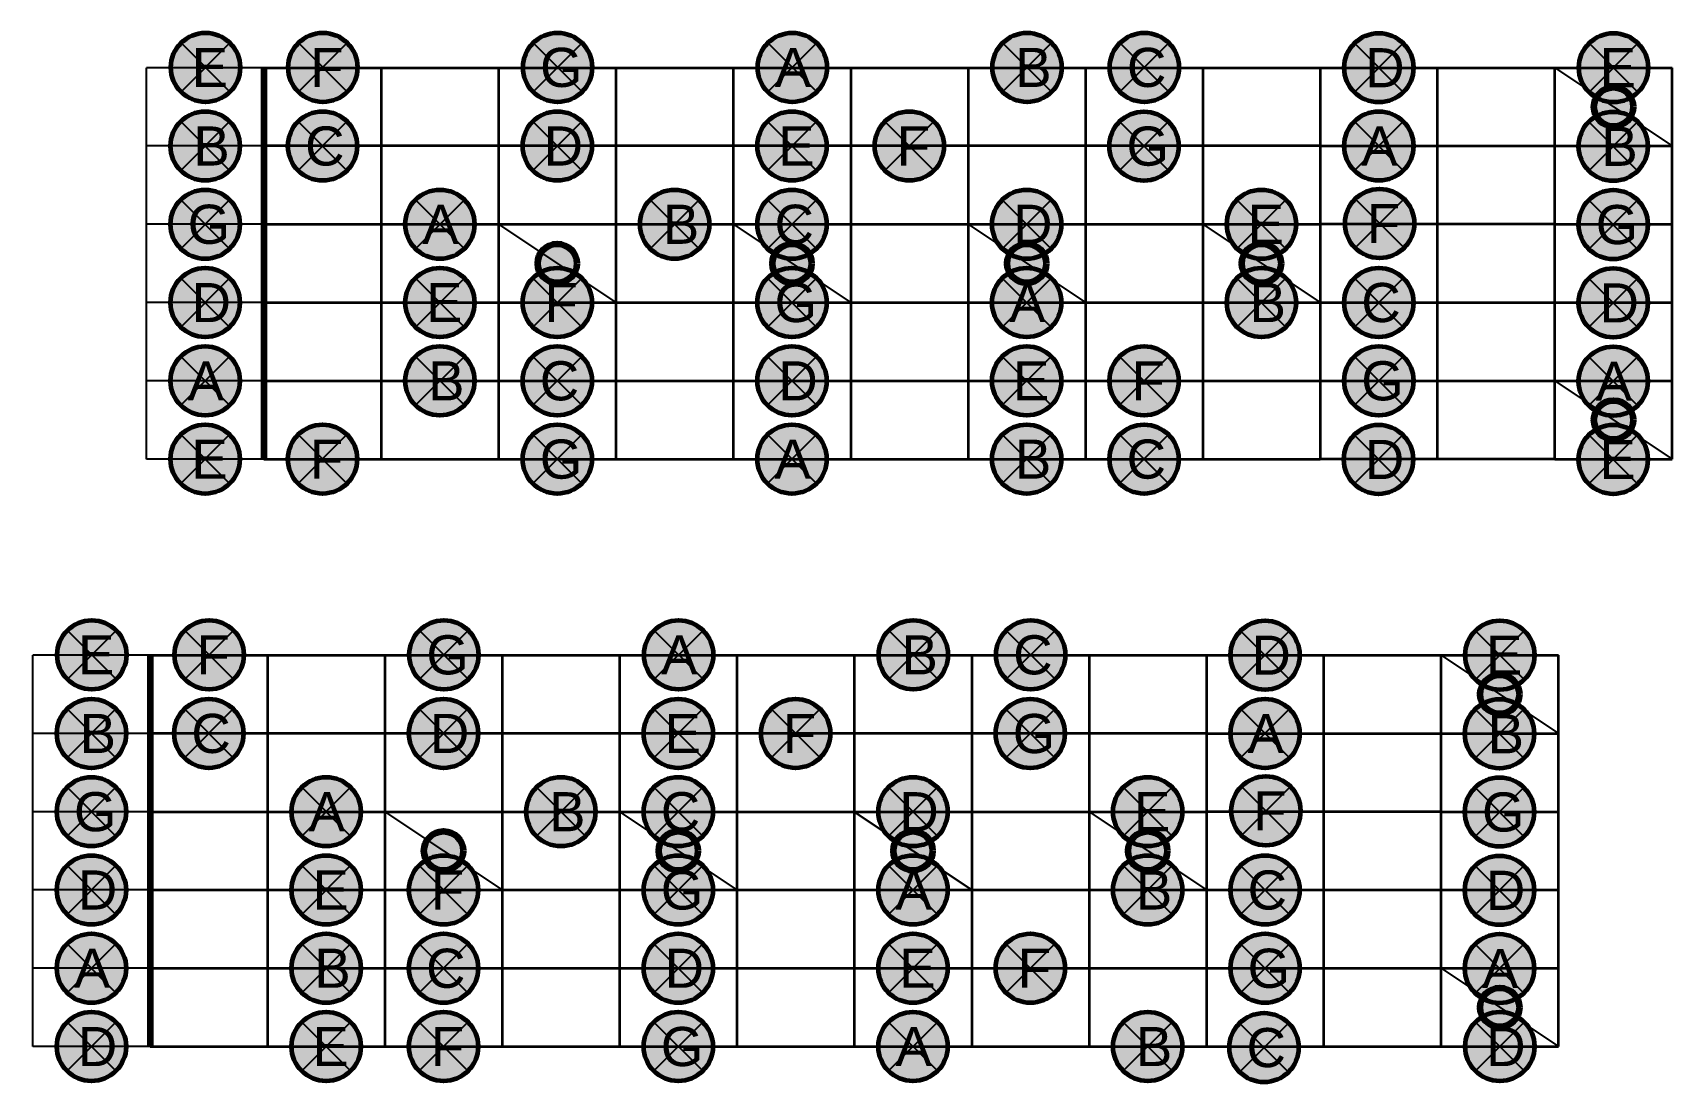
# Model space of a CAD drawing. Header units: inches. Extents: x 25 to 466, y -461 to -164.
# Drawn here: x 25.1 to 108.9, y -363.1 to -309.5 of the extents above; entities that cross this region are included whole.
import ezdxf

# ---------------------------------------------------------------- set-up
doc = ezdxf.new("R2010")
doc.units = ezdxf.units.IN
doc.header["$MEASUREMENT"] = 0
for name, color, linetype, lineweight in [('0th fret', 7, 'Continuous', 120), ('frets', 7, 'Continuous', 35), ('krugovi', 7, 'Continuous', 60), ('linija1mm', 7, 'Continuous', 100)]:
    doc.layers.add(name, color=color, linetype=linetype, lineweight=lineweight)
doc.layers.add('invisible', color=110, linetype='Continuous', plot=False)
doc.styles.get("Standard").update_dxf_attribs({"font": 'arial.ttf'})

msp = doc.modelspace()

# ---------------------------------------------------------------- hatches: boundary and pattern name
at = {"layer": 'frets'}
h = msp.add_hatch(color=255, dxfattribs=at)
h.dxf.hatch_style = 1
edge = h.paths.add_edge_path()
edge.add_arc((33.958, -311.276), 1.768, 0, 360)
h = msp.add_hatch(color=255, dxfattribs=at)
h.dxf.hatch_style = 1
edge = h.paths.add_edge_path()
edge.add_arc((39.958, -311.276), 1.768, 0, 360)
h = msp.add_hatch(color=255, dxfattribs=at)
h.dxf.hatch_style = 1
edge = h.paths.add_edge_path()
edge.add_arc((51.958, -311.276), 1.768, 0, 360)
h = msp.add_hatch(color=255, dxfattribs=at)
h.dxf.hatch_style = 1
edge = h.paths.add_edge_path()
edge.add_arc((63.958, -311.276), 1.768, 0, 360)
h = msp.add_hatch(color=255, dxfattribs=at)
h.dxf.hatch_style = 1
edge = h.paths.add_edge_path()
edge.add_arc((75.958, -311.276), 1.768, 0, 360)
h = msp.add_hatch(color=255, dxfattribs=at)
h.dxf.hatch_style = 1
edge = h.paths.add_edge_path()
edge.add_arc((81.958, -311.276), 1.768, 0, 360)
h = msp.add_hatch(color=255, dxfattribs=at)
h.dxf.hatch_style = 1
edge = h.paths.add_edge_path()
edge.add_arc((93.942, -311.292), 1.768, 0, 360)
h = msp.add_hatch(color=255, dxfattribs=at)
h.dxf.hatch_style = 1
edge = h.paths.add_edge_path()
edge.add_arc((105.942, -311.292), 1.768, 0, 360)
h = msp.add_hatch(color=255, dxfattribs=at)
h.dxf.hatch_style = 1
edge = h.paths.add_edge_path()
edge.add_arc((33.942, -315.292), 1.768, 0, 360)
h = msp.add_hatch(color=255, dxfattribs=at)
h.dxf.hatch_style = 1
edge = h.paths.add_edge_path()
edge.add_arc((39.942, -315.292), 1.768, 0, 360)
h = msp.add_hatch(color=255, dxfattribs=at)
h.dxf.hatch_style = 1
edge = h.paths.add_edge_path()
edge.add_arc((51.942, -315.292), 1.768, 0, 360)
h = msp.add_hatch(color=255, dxfattribs=at)
h.dxf.hatch_style = 1
edge = h.paths.add_edge_path()
edge.add_arc((63.942, -315.292), 1.768, 0, 360)
h = msp.add_hatch(color=255, dxfattribs=at)
h.dxf.hatch_style = 1
edge = h.paths.add_edge_path()
edge.add_arc((69.942, -315.292), 1.768, 0, 360)
h = msp.add_hatch(color=255, dxfattribs=at)
h.dxf.hatch_style = 1
edge = h.paths.add_edge_path()
edge.add_arc((81.937, -315.298), 1.768, 0, 360)
h = msp.add_hatch(color=255, dxfattribs=at)
h.dxf.hatch_style = 1
edge = h.paths.add_edge_path()
edge.add_arc((93.942, -315.292), 1.768, 0, 360)
h = msp.add_hatch(color=255, dxfattribs=at)
h.dxf.hatch_style = 1
edge = h.paths.add_edge_path()
edge.add_arc((105.926, -315.308), 1.768, 0, 360)
h = msp.add_hatch(color=255, dxfattribs=at)
h.dxf.hatch_style = 1
edge = h.paths.add_edge_path()
edge.add_arc((33.942, -319.292), 1.768, 0, 360)
h = msp.add_hatch(color=255, dxfattribs=at)
h.dxf.hatch_style = 1
edge = h.paths.add_edge_path()
edge.add_arc((45.942, -319.292), 1.768, 0, 360)
h = msp.add_hatch(color=255, dxfattribs=at)
h.dxf.hatch_style = 1
edge = h.paths.add_edge_path()
edge.add_arc((57.942, -319.292), 1.768, 0, 360)
h = msp.add_hatch(color=255, dxfattribs=at)
h.dxf.hatch_style = 1
edge = h.paths.add_edge_path()
edge.add_arc((63.942, -319.292), 1.768, 0, 360)
h = msp.add_hatch(color=255, dxfattribs=at)
h.dxf.hatch_style = 1
edge = h.paths.add_edge_path()
edge.add_arc((75.942, -319.292), 1.768, 0, 360)
h = msp.add_hatch(color=255, dxfattribs=at)
h.dxf.hatch_style = 1
edge = h.paths.add_edge_path()
edge.add_arc((87.942, -319.292), 1.768, 0, 360)
h = msp.add_hatch(color=255, dxfattribs=at)
h.dxf.hatch_style = 1
edge = h.paths.add_edge_path()
edge.add_arc((93.984, -319.25), 1.768, 0, 360)
h = msp.add_hatch(color=255, dxfattribs=at)
h.dxf.hatch_style = 1
edge = h.paths.add_edge_path()
edge.add_arc((105.926, -319.308), 1.768, 0, 360)
h = msp.add_hatch(color=255, dxfattribs=at)
h.dxf.hatch_style = 1
edge = h.paths.add_edge_path()
edge.add_arc((33.942, -323.292), 1.768, 0, 360)
h = msp.add_hatch(color=255, dxfattribs=at)
h.dxf.hatch_style = 1
edge = h.paths.add_edge_path()
edge.add_arc((45.942, -323.292), 1.768, 0, 360)
h = msp.add_hatch(color=255, dxfattribs=at)
h.dxf.hatch_style = 1
edge = h.paths.add_edge_path()
edge.add_arc((51.942, -323.292), 1.768, 0, 360)
h = msp.add_hatch(color=255, dxfattribs=at)
h.dxf.hatch_style = 1
edge = h.paths.add_edge_path()
edge.add_arc((63.942, -323.292), 1.768, 0, 360)
h = msp.add_hatch(color=255, dxfattribs=at)
h.dxf.hatch_style = 1
edge = h.paths.add_edge_path()
edge.add_arc((75.942, -323.292), 1.768, 0, 360)
h = msp.add_hatch(color=255, dxfattribs=at)
h.dxf.hatch_style = 1
edge = h.paths.add_edge_path()
edge.add_arc((87.942, -323.292), 1.768, 0, 360)
h = msp.add_hatch(color=255, dxfattribs=at)
h.dxf.hatch_style = 1
edge = h.paths.add_edge_path()
edge.add_arc((93.942, -323.292), 1.768, 0, 360)
h = msp.add_hatch(color=255, dxfattribs=at)
h.dxf.hatch_style = 1
edge = h.paths.add_edge_path()
edge.add_arc((105.926, -323.308), 1.768, 0, 360)
h = msp.add_hatch(color=255, dxfattribs=at)
h.dxf.hatch_style = 1
edge = h.paths.add_edge_path()
edge.add_arc((33.942, -327.292), 1.768, 0, 360)
h = msp.add_hatch(color=255, dxfattribs=at)
h.dxf.hatch_style = 1
edge = h.paths.add_edge_path()
edge.add_arc((45.942, -327.292), 1.768, 0, 360)
h = msp.add_hatch(color=255, dxfattribs=at)
h.dxf.hatch_style = 1
edge = h.paths.add_edge_path()
edge.add_arc((51.942, -327.292), 1.768, 0, 360)
h = msp.add_hatch(color=255, dxfattribs=at)
h.dxf.hatch_style = 1
edge = h.paths.add_edge_path()
edge.add_arc((63.942, -327.292), 1.768, 0, 360)
h = msp.add_hatch(color=255, dxfattribs=at)
h.dxf.hatch_style = 1
edge = h.paths.add_edge_path()
edge.add_arc((75.942, -327.292), 1.768, 0, 360)
h = msp.add_hatch(color=255, dxfattribs=at)
h.dxf.hatch_style = 1
edge = h.paths.add_edge_path()
edge.add_arc((81.942, -327.292), 1.768, 0, 360)
h = msp.add_hatch(color=255, dxfattribs=at)
h.dxf.hatch_style = 1
edge = h.paths.add_edge_path()
edge.add_arc((93.942, -327.292), 1.768, 0, 360)
h = msp.add_hatch(color=255, dxfattribs=at)
h.dxf.hatch_style = 1
edge = h.paths.add_edge_path()
edge.add_arc((105.926, -327.308), 1.768, 0, 360)
h = msp.add_hatch(color=255, dxfattribs=at)
h.dxf.hatch_style = 1
edge = h.paths.add_edge_path()
edge.add_arc((33.942, -331.292), 1.768, 0, 360)
h = msp.add_hatch(color=255, dxfattribs=at)
h.dxf.hatch_style = 1
edge = h.paths.add_edge_path()
edge.add_arc((39.942, -331.292), 1.768, 0, 360)
h = msp.add_hatch(color=255, dxfattribs=at)
h.dxf.hatch_style = 1
edge = h.paths.add_edge_path()
edge.add_arc((51.942, -331.292), 1.768, 0, 360)
h = msp.add_hatch(color=255, dxfattribs=at)
h.dxf.hatch_style = 1
edge = h.paths.add_edge_path()
edge.add_arc((63.942, -331.292), 1.768, 0, 360)
h = msp.add_hatch(color=255, dxfattribs=at)
h.dxf.hatch_style = 1
edge = h.paths.add_edge_path()
edge.add_arc((75.942, -331.292), 1.768, 0, 360)
h = msp.add_hatch(color=255, dxfattribs=at)
h.dxf.hatch_style = 1
edge = h.paths.add_edge_path()
edge.add_arc((81.942, -331.292), 1.768, 0, 360)
h = msp.add_hatch(color=255, dxfattribs=at)
h.dxf.hatch_style = 1
edge = h.paths.add_edge_path()
edge.add_arc((93.926, -331.308), 1.768, 0, 360)
h = msp.add_hatch(color=255, dxfattribs=at)
h.dxf.hatch_style = 1
edge = h.paths.add_edge_path()
edge.add_arc((105.926, -331.308), 1.768, 0, 360)
h = msp.add_hatch(color=255, dxfattribs=at)
h.dxf.hatch_style = 1
edge = h.paths.add_edge_path()
edge.add_arc((28.145, -341.295), 1.768, 0, 360)
h = msp.add_hatch(color=255, dxfattribs=at)
h.dxf.hatch_style = 1
edge = h.paths.add_edge_path()
edge.add_arc((34.145, -341.295), 1.768, 0, 360)
h = msp.add_hatch(color=255, dxfattribs=at)
h.dxf.hatch_style = 1
edge = h.paths.add_edge_path()
edge.add_arc((46.145, -341.295), 1.768, 0, 360)
h = msp.add_hatch(color=255, dxfattribs=at)
h.dxf.hatch_style = 1
edge = h.paths.add_edge_path()
edge.add_arc((58.145, -341.295), 1.768, 0, 360)
h = msp.add_hatch(color=255, dxfattribs=at)
h.dxf.hatch_style = 1
edge = h.paths.add_edge_path()
edge.add_arc((70.145, -341.295), 1.768, 0, 360)
h = msp.add_hatch(color=255, dxfattribs=at)
h.dxf.hatch_style = 1
edge = h.paths.add_edge_path()
edge.add_arc((76.145, -341.295), 1.768, 0, 360)
h = msp.add_hatch(color=255, dxfattribs=at)
h.dxf.hatch_style = 1
edge = h.paths.add_edge_path()
edge.add_arc((88.128, -341.311), 1.768, 0, 360)
h = msp.add_hatch(color=255, dxfattribs=at)
h.dxf.hatch_style = 1
edge = h.paths.add_edge_path()
edge.add_arc((100.128, -341.311), 1.768, 0, 360)
h = msp.add_hatch(color=255, dxfattribs=at)
h.dxf.hatch_style = 1
edge = h.paths.add_edge_path()
edge.add_arc((28.128, -345.311), 1.768, 0, 360)
h = msp.add_hatch(color=255, dxfattribs=at)
h.dxf.hatch_style = 1
edge = h.paths.add_edge_path()
edge.add_arc((34.128, -345.311), 1.768, 0, 360)
h = msp.add_hatch(color=255, dxfattribs=at)
h.dxf.hatch_style = 1
edge = h.paths.add_edge_path()
edge.add_arc((46.128, -345.311), 1.768, 0, 360)
h = msp.add_hatch(color=255, dxfattribs=at)
h.dxf.hatch_style = 1
edge = h.paths.add_edge_path()
edge.add_arc((58.128, -345.311), 1.768, 0, 360)
h = msp.add_hatch(color=255, dxfattribs=at)
h.dxf.hatch_style = 1
edge = h.paths.add_edge_path()
edge.add_arc((64.128, -345.311), 1.768, 0, 360)
h = msp.add_hatch(color=255, dxfattribs=at)
h.dxf.hatch_style = 1
edge = h.paths.add_edge_path()
edge.add_arc((76.123, -345.316), 1.768, 0, 360)
h = msp.add_hatch(color=255, dxfattribs=at)
h.dxf.hatch_style = 1
edge = h.paths.add_edge_path()
edge.add_arc((88.128, -345.311), 1.768, 0, 360)
h = msp.add_hatch(color=255, dxfattribs=at)
h.dxf.hatch_style = 1
edge = h.paths.add_edge_path()
edge.add_arc((100.112, -345.327), 1.768, 0, 360)
h = msp.add_hatch(color=255, dxfattribs=at)
h.dxf.hatch_style = 1
edge = h.paths.add_edge_path()
edge.add_arc((28.128, -349.311), 1.768, 0, 360)
h = msp.add_hatch(color=255, dxfattribs=at)
h.dxf.hatch_style = 1
edge = h.paths.add_edge_path()
edge.add_arc((40.128, -349.311), 1.768, 0, 360)
h = msp.add_hatch(color=255, dxfattribs=at)
h.dxf.hatch_style = 1
edge = h.paths.add_edge_path()
edge.add_arc((52.128, -349.311), 1.768, 0, 360)
h = msp.add_hatch(color=255, dxfattribs=at)
h.dxf.hatch_style = 1
edge = h.paths.add_edge_path()
edge.add_arc((58.128, -349.311), 1.768, 0, 360)
h = msp.add_hatch(color=255, dxfattribs=at)
h.dxf.hatch_style = 1
edge = h.paths.add_edge_path()
edge.add_arc((70.128, -349.311), 1.768, 0, 360)
h = msp.add_hatch(color=255, dxfattribs=at)
h.dxf.hatch_style = 1
edge = h.paths.add_edge_path()
edge.add_arc((82.128, -349.311), 1.768, 0, 360)
h = msp.add_hatch(color=255, dxfattribs=at)
h.dxf.hatch_style = 1
edge = h.paths.add_edge_path()
edge.add_arc((88.17, -349.269), 1.768, 0, 360)
h = msp.add_hatch(color=255, dxfattribs=at)
h.dxf.hatch_style = 1
edge = h.paths.add_edge_path()
edge.add_arc((100.112, -349.327), 1.768, 0, 360)
h = msp.add_hatch(color=255, dxfattribs=at)
h.dxf.hatch_style = 1
edge = h.paths.add_edge_path()
edge.add_arc((28.128, -353.311), 1.768, 0, 360)
h = msp.add_hatch(color=255, dxfattribs=at)
h.dxf.hatch_style = 1
edge = h.paths.add_edge_path()
edge.add_arc((40.128, -353.311), 1.768, 0, 360)
h = msp.add_hatch(color=255, dxfattribs=at)
h.dxf.hatch_style = 1
edge = h.paths.add_edge_path()
edge.add_arc((46.128, -353.311), 1.768, 0, 360)
h = msp.add_hatch(color=255, dxfattribs=at)
h.dxf.hatch_style = 1
edge = h.paths.add_edge_path()
edge.add_arc((58.128, -353.311), 1.768, 0, 360)
h = msp.add_hatch(color=255, dxfattribs=at)
h.dxf.hatch_style = 1
edge = h.paths.add_edge_path()
edge.add_arc((70.128, -353.311), 1.768, 0, 360)
h = msp.add_hatch(color=255, dxfattribs=at)
h.dxf.hatch_style = 1
edge = h.paths.add_edge_path()
edge.add_arc((82.128, -353.311), 1.768, 0, 360)
h = msp.add_hatch(color=255, dxfattribs=at)
h.dxf.hatch_style = 1
edge = h.paths.add_edge_path()
edge.add_arc((88.128, -353.311), 1.768, 0, 360)
h = msp.add_hatch(color=255, dxfattribs=at)
h.dxf.hatch_style = 1
edge = h.paths.add_edge_path()
edge.add_arc((100.112, -353.327), 1.768, 0, 360)
h = msp.add_hatch(color=255, dxfattribs=at)
h.dxf.hatch_style = 1
edge = h.paths.add_edge_path()
edge.add_arc((28.128, -357.311), 1.768, 0, 360)
h = msp.add_hatch(color=255, dxfattribs=at)
h.dxf.hatch_style = 1
edge = h.paths.add_edge_path()
edge.add_arc((40.128, -357.311), 1.768, 0, 360)
h = msp.add_hatch(color=255, dxfattribs=at)
h.dxf.hatch_style = 1
edge = h.paths.add_edge_path()
edge.add_arc((46.128, -357.311), 1.768, 0, 360)
h = msp.add_hatch(color=255, dxfattribs=at)
h.dxf.hatch_style = 1
edge = h.paths.add_edge_path()
edge.add_arc((58.128, -357.311), 1.768, 0, 360)
h = msp.add_hatch(color=255, dxfattribs=at)
h.dxf.hatch_style = 1
edge = h.paths.add_edge_path()
edge.add_arc((70.128, -357.311), 1.768, 0, 360)
h = msp.add_hatch(color=255, dxfattribs=at)
h.dxf.hatch_style = 1
edge = h.paths.add_edge_path()
edge.add_arc((76.128, -357.311), 1.768, 0, 360)
h = msp.add_hatch(color=255, dxfattribs=at)
h.dxf.hatch_style = 1
edge = h.paths.add_edge_path()
edge.add_arc((88.128, -357.311), 1.768, 0, 360)
h = msp.add_hatch(color=255, dxfattribs=at)
h.dxf.hatch_style = 1
edge = h.paths.add_edge_path()
edge.add_arc((100.112, -357.327), 1.768, 0, 360)
h = msp.add_hatch(color=255, dxfattribs=at)
h.dxf.hatch_style = 1
edge = h.paths.add_edge_path()
edge.add_arc((28.128, -361.311), 1.768, 0, 360)
h = msp.add_hatch(color=255, dxfattribs=at)
h.dxf.hatch_style = 1
edge = h.paths.add_edge_path()
edge.add_arc((40.128, -361.311), 1.768, 0, 360)
h = msp.add_hatch(color=255, dxfattribs=at)
h.dxf.hatch_style = 1
edge = h.paths.add_edge_path()
edge.add_arc((46.128, -361.311), 1.768, 0, 360)
h = msp.add_hatch(color=255, dxfattribs=at)
h.dxf.hatch_style = 1
edge = h.paths.add_edge_path()
edge.add_arc((58.128, -361.311), 1.768, 0, 360)
h = msp.add_hatch(color=255, dxfattribs=at)
h.dxf.hatch_style = 1
edge = h.paths.add_edge_path()
edge.add_arc((70.128, -361.311), 1.768, 0, 360)
h = msp.add_hatch(color=255, dxfattribs=at)
h.dxf.hatch_style = 1
edge = h.paths.add_edge_path()
edge.add_arc((82.128, -361.311), 1.768, 0, 360)
h = msp.add_hatch(color=255, dxfattribs=at)
h.dxf.hatch_style = 1
edge = h.paths.add_edge_path()
edge.add_arc((100.128, -361.311), 1.768, 0, 360)
h = msp.add_hatch(color=255, dxfattribs=at)
h.dxf.hatch_style = 1
edge = h.paths.add_edge_path()
edge.add_arc((88.074, -361.365), 1.768, 0, 360)
at = {"layer": 'linija1mm'}
h = msp.add_hatch(color=256, dxfattribs=at)
h.dxf.hatch_style = 1
edge = h.paths.add_edge_path()
edge.add_arc((105.942, -313.292), 1, 0, 360)
h = msp.add_hatch(color=256, dxfattribs=at)
h.dxf.hatch_style = 1
edge = h.paths.add_edge_path()
edge.add_arc((51.942, -321.292), 1, 0, 360)
h = msp.add_hatch(color=256, dxfattribs=at)
h.dxf.hatch_style = 1
edge = h.paths.add_edge_path()
edge.add_arc((63.942, -321.292), 1, 0, 360)
h = msp.add_hatch(color=256, dxfattribs=at)
h.dxf.hatch_style = 1
edge = h.paths.add_edge_path()
edge.add_arc((75.942, -321.292), 1, 0, 360)
h = msp.add_hatch(color=256, dxfattribs=at)
h.dxf.hatch_style = 1
edge = h.paths.add_edge_path()
edge.add_arc((87.942, -321.292), 1, 0, 360)
h = msp.add_hatch(color=256, dxfattribs=at)
h.dxf.hatch_style = 1
edge = h.paths.add_edge_path()
edge.add_arc((105.942, -329.292), 1, 0, 360)
h = msp.add_hatch(color=256, dxfattribs=at)
h.dxf.hatch_style = 1
edge = h.paths.add_edge_path()
edge.add_arc((100.128, -343.311), 1, 0, 360)
h = msp.add_hatch(color=256, dxfattribs=at)
h.dxf.hatch_style = 1
edge = h.paths.add_edge_path()
edge.add_arc((46.128, -351.311), 1, 0, 360)
h = msp.add_hatch(color=256, dxfattribs=at)
h.dxf.hatch_style = 1
edge = h.paths.add_edge_path()
edge.add_arc((58.128, -351.311), 1, 0, 360)
h = msp.add_hatch(color=256, dxfattribs=at)
h.dxf.hatch_style = 1
edge = h.paths.add_edge_path()
edge.add_arc((70.128, -351.311), 1, 0, 360)
h = msp.add_hatch(color=256, dxfattribs=at)
h.dxf.hatch_style = 1
edge = h.paths.add_edge_path()
edge.add_arc((82.128, -351.311), 1, 0, 360)
h = msp.add_hatch(color=256, dxfattribs=at)
h.dxf.hatch_style = 1
edge = h.paths.add_edge_path()
edge.add_arc((100.128, -359.311), 1, 0, 360)

# ---------------------------------------------------------------- linework, layer by layer
for p, q in [((74.708, -310.026), (77.208, -312.526)), ((77.208, -310.026), (74.708, -312.526)), ((32.692, -314.042), (35.192, -316.542)), ((35.192, -314.042), (32.692, -316.542)), ((104.676, -314.058), (107.176, -316.558)), ((107.176, -314.058), (104.676, -316.558)), ((56.692, -318.042), (59.192, -320.542)), ((59.192, -318.042), (56.692, -320.542)), ((86.692, -322.042), (89.192, -324.542)), ((89.192, -322.042), (86.692, -324.542)), ((44.692, -326.042), (47.192, -328.542)), ((47.192, -326.042), (44.692, -328.542)), ((74.692, -330.042), (77.192, -332.542)), ((77.192, -330.042), (74.692, -332.542)), ((68.895, -340.045), (71.395, -342.545)), ((71.395, -340.045), (68.895, -342.545)), ((26.878, -344.061), (29.378, -346.561)), ((29.378, -344.061), (26.878, -346.561)), ((98.862, -344.077), (101.362, -346.577)), ((101.362, -344.077), (98.862, -346.577)), ((50.878, -348.061), (53.378, -350.561)), ((53.378, -348.061), (50.878, -350.561)), ((80.878, -352.061), (83.378, -354.561)), ((83.378, -352.061), (80.878, -354.561)), ((38.878, -356.061), (41.378, -358.561)), ((41.378, -356.061), (38.878, -358.561)), ((80.878, -360.061), (83.378, -362.561)), ((83.378, -360.061), (80.878, -362.561))]:
    msp.add_line(p, q)
at = {"layer": '0th fret'}
for p, q in [((36.942, -311.292), (36.942, -331.292)), ((31.128, -341.311), (31.128, -361.311))]:
    msp.add_line(p, q, dxfattribs=at)
at = {"layer": 'frets'}
for p, q in [((36.942, -311.292), (42.942, -311.292)), ((36.942, -311.292), (42.942, -311.292)), ((36.942, -311.292), (36.942, -331.292)), ((42.942, -311.292), (48.942, -311.292)), ((42.942, -311.292), (48.942, -311.292)), ((42.942, -311.292), (42.942, -331.292)), ((42.942, -311.292), (42.942, -331.292)), ((48.942, -311.292), (54.942, -311.292)), ((48.942, -311.292), (48.942, -331.292)), ((54.942, -311.292), (60.942, -311.292)), ((54.942, -311.292), (54.942, -331.292)), ((60.942, -311.292), (66.942, -311.292)), ((60.942, -311.292), (60.942, -331.292)), ((66.942, -311.292), (72.942, -311.292)), ((66.942, -311.292), (66.942, -331.292)), ((72.942, -311.292), (78.942, -311.292)), ((72.942, -311.292), (72.942, -331.292)), ((78.942, -311.292), (84.942, -311.292)), ((78.942, -311.292), (78.942, -331.292)), ((84.942, -311.292), (90.942, -311.292)), ((84.942, -311.292), (84.942, -331.292)), ((90.942, -311.292), (90.942, -331.292)), ((90.942, -311.292), (96.942, -311.292)), ((96.942, -331.292), (96.942, -311.292)), ((96.942, -311.292), (102.942, -311.292)), ((102.942, -311.292), (108.942, -311.292)), ((102.942, -331.292), (102.942, -311.292)), ((108.942, -331.292), (108.942, -311.292)), ((42.942, -315.292), (36.942, -315.292)), ((42.942, -315.292), (36.942, -315.292)), ((48.942, -315.292), (42.942, -315.292)), ((48.942, -315.292), (42.942, -315.292)), ((54.942, -315.292), (48.942, -315.292)), ((60.942, -315.292), (54.942, -315.292)), ((66.942, -315.292), (60.942, -315.292)), ((72.942, -315.292), (66.942, -315.292)), ((78.942, -315.292), (72.942, -315.292)), ((84.942, -315.292), (78.942, -315.292)), ((90.942, -315.292), (84.942, -315.292)), ((90.942, -315.292), (96.942, -315.292)), ((96.942, -315.292), (102.942, -315.292)), ((102.942, -315.292), (108.942, -315.292)), ((36.942, -319.292), (42.942, -319.292)), ((36.942, -319.292), (42.942, -319.292)), ((42.942, -319.292), (48.942, -319.292)), ((42.942, -319.292), (48.942, -319.292)), ((48.942, -319.292), (54.942, -319.292)), ((54.942, -319.292), (60.942, -319.292)), ((60.942, -319.292), (66.942, -319.292)), ((66.942, -319.292), (72.942, -319.292)), ((72.942, -319.292), (78.942, -319.292)), ((78.942, -319.292), (84.942, -319.292)), ((84.942, -319.292), (90.942, -319.292)), ((96.942, -319.292), (90.942, -319.292)), ((102.942, -319.292), (96.942, -319.292)), ((102.942, -319.292), (108.942, -319.292)), ((36.942, -323.292), (42.942, -323.292)), ((36.942, -323.292), (42.942, -323.292)), ((42.942, -323.292), (48.942, -323.292)), ((42.942, -323.292), (48.942, -323.292)), ((48.942, -323.292), (54.942, -323.292)), ((54.942, -323.292), (60.942, -323.292)), ((60.942, -323.292), (66.942, -323.292)), ((66.942, -323.292), (72.942, -323.292)), ((72.942, -323.292), (78.942, -323.292)), ((78.942, -323.292), (84.942, -323.292)), ((84.942, -323.292), (90.942, -323.292)), ((90.942, -323.292), (96.942, -323.292)), ((96.942, -323.292), (102.942, -323.292)), ((102.942, -323.292), (108.942, -323.292)), ((36.942, -327.292), (42.942, -327.292)), ((36.942, -327.292), (42.942, -327.292)), ((42.942, -327.292), (48.942, -327.292)), ((42.942, -327.292), (48.942, -327.292)), ((48.942, -327.292), (54.942, -327.292)), ((54.942, -327.292), (60.942, -327.292)), ((60.942, -327.292), (66.942, -327.292)), ((66.942, -327.292), (72.942, -327.292)), ((72.942, -327.292), (78.942, -327.292)), ((78.942, -327.292), (84.942, -327.292)), ((84.942, -327.292), (90.942, -327.292)), ((90.942, -327.292), (96.942, -327.292)), ((96.942, -327.292), (102.942, -327.292)), ((102.942, -327.292), (108.942, -327.292)), ((36.942, -331.292), (42.942, -331.292)), ((36.942, -331.292), (42.942, -331.292)), ((42.942, -331.292), (48.942, -331.292)), ((42.942, -331.292), (48.942, -331.292)), ((48.942, -331.292), (54.942, -331.292)), ((54.942, -331.292), (60.942, -331.292)), ((60.942, -331.292), (66.942, -331.292)), ((66.942, -331.292), (72.942, -331.292)), ((72.942, -331.292), (78.942, -331.292)), ((78.942, -331.292), (84.942, -331.292)), ((84.942, -331.292), (90.942, -331.292)), ((96.942, -331.292), (90.942, -331.292)), ((102.942, -331.292), (96.942, -331.292)), ((102.942, -331.292), (108.942, -331.292)), ((31.128, -341.311), (37.128, -341.311)), ((31.128, -341.311), (37.128, -341.311)), ((31.128, -341.311), (31.128, -361.311)), ((37.128, -341.311), (43.128, -341.311)), ((37.128, -341.311), (43.128, -341.311)), ((37.128, -341.311), (37.128, -361.311)), ((37.128, -341.311), (37.128, -361.311)), ((43.128, -341.311), (49.128, -341.311)), ((43.128, -341.311), (43.128, -361.311)), ((49.128, -341.311), (55.128, -341.311)), ((49.128, -341.311), (49.128, -361.311)), ((55.128, -341.311), (61.128, -341.311)), ((55.128, -341.311), (55.128, -361.311)), ((61.128, -341.311), (67.128, -341.311)), ((61.128, -341.311), (61.128, -361.311)), ((67.128, -341.311), (73.128, -341.311)), ((67.128, -341.311), (67.128, -361.311)), ((73.128, -341.311), (79.128, -341.311)), ((73.128, -341.311), (73.128, -361.311)), ((79.128, -341.311), (85.128, -341.311)), ((79.128, -341.311), (79.128, -361.311)), ((85.128, -341.311), (85.128, -361.311)), ((85.128, -341.311), (91.128, -341.311)), ((91.128, -361.311), (91.128, -341.311)), ((91.128, -341.311), (97.128, -341.311)), ((97.128, -341.311), (103.128, -341.311)), ((97.128, -361.311), (97.128, -341.311)), ((103.128, -361.311), (103.128, -341.311)), ((37.128, -345.311), (31.128, -345.311)), ((37.128, -345.311), (31.128, -345.311)), ((43.128, -345.311), (37.128, -345.311)), ((43.128, -345.311), (37.128, -345.311)), ((49.128, -345.311), (43.128, -345.311)), ((55.128, -345.311), (49.128, -345.311)), ((61.128, -345.311), (55.128, -345.311)), ((67.128, -345.311), (61.128, -345.311)), ((73.128, -345.311), (67.128, -345.311)), ((79.128, -345.311), (73.128, -345.311)), ((85.128, -345.311), (79.128, -345.311)), ((85.128, -345.311), (91.128, -345.311)), ((91.128, -345.311), (97.128, -345.311)), ((97.128, -345.311), (103.128, -345.311)), ((31.128, -349.311), (37.128, -349.311)), ((31.128, -349.311), (37.128, -349.311)), ((37.128, -349.311), (43.128, -349.311)), ((37.128, -349.311), (43.128, -349.311)), ((43.128, -349.311), (49.128, -349.311)), ((49.128, -349.311), (55.128, -349.311)), ((55.128, -349.311), (61.128, -349.311)), ((61.128, -349.311), (67.128, -349.311)), ((67.128, -349.311), (73.128, -349.311)), ((73.128, -349.311), (79.128, -349.311)), ((79.128, -349.311), (85.128, -349.311)), ((91.128, -349.311), (85.128, -349.311)), ((97.128, -349.311), (91.128, -349.311)), ((97.128, -349.311), (103.128, -349.311)), ((31.128, -353.311), (37.128, -353.311)), ((31.128, -353.311), (37.128, -353.311)), ((37.128, -353.311), (43.128, -353.311)), ((37.128, -353.311), (43.128, -353.311)), ((43.128, -353.311), (49.128, -353.311)), ((49.128, -353.311), (55.128, -353.311)), ((55.128, -353.311), (61.128, -353.311)), ((61.128, -353.311), (67.128, -353.311)), ((67.128, -353.311), (73.128, -353.311)), ((73.128, -353.311), (79.128, -353.311)), ((79.128, -353.311), (85.128, -353.311)), ((85.128, -353.311), (91.128, -353.311)), ((91.128, -353.311), (97.128, -353.311)), ((97.128, -353.311), (103.128, -353.311)), ((31.128, -357.311), (37.128, -357.311)), ((31.128, -357.311), (37.128, -357.311)), ((37.128, -357.311), (43.128, -357.311)), ((37.128, -357.311), (43.128, -357.311)), ((43.128, -357.311), (49.128, -357.311)), ((49.128, -357.311), (55.128, -357.311)), ((55.128, -357.311), (61.128, -357.311)), ((61.128, -357.311), (67.128, -357.311)), ((67.128, -357.311), (73.128, -357.311)), ((73.128, -357.311), (79.128, -357.311)), ((79.128, -357.311), (85.128, -357.311)), ((85.128, -357.311), (91.128, -357.311)), ((91.128, -357.311), (97.128, -357.311)), ((97.128, -357.311), (103.128, -357.311)), ((31.128, -361.311), (37.128, -361.311)), ((37.128, -361.311), (43.128, -361.311)), ((43.128, -361.311), (49.128, -361.311)), ((49.128, -361.311), (55.128, -361.311)), ((55.128, -361.311), (61.128, -361.311)), ((61.128, -361.311), (67.128, -361.311)), ((67.128, -361.311), (73.128, -361.311)), ((73.128, -361.311), (79.128, -361.311)), ((79.128, -361.311), (85.128, -361.311)), ((85.128, -361.311), (91.128, -361.311)), ((91.128, -361.311), (97.128, -361.311)), ((97.128, -361.311), (103.128, -361.311))]:
    msp.add_line(p, q, dxfattribs=at)
at = {"layer": 'invisible'}
for p, q in [((32.708, -310.026), (35.208, -312.526)), ((35.208, -310.026), (32.708, -312.526)), ((38.708, -310.026), (41.208, -312.526)), ((41.208, -310.026), (38.708, -312.526)), ((50.708, -310.026), (53.208, -312.526)), ((53.208, -310.026), (50.708, -312.526)), ((62.708, -310.026), (65.208, -312.526)), ((65.208, -310.026), (62.708, -312.526)), ((80.708, -310.026), (83.208, -312.526)), ((83.208, -310.026), (80.708, -312.526)), ((92.692, -310.042), (95.192, -312.542)), ((95.192, -310.042), (92.692, -312.542)), ((104.692, -310.042), (107.192, -312.542)), ((107.192, -310.042), (104.692, -312.542)), ((36.942, -311.292), (30.942, -311.292)), ((30.942, -331.292), (30.942, -311.292)), ((102.942, -311.292), (108.942, -315.292)), ((38.692, -314.042), (41.192, -316.542)), ((41.192, -314.042), (38.692, -316.542)), ((50.692, -314.042), (53.192, -316.542)), ((53.192, -314.042), (50.692, -316.542)), ((62.692, -314.042), (65.192, -316.542)), ((65.192, -314.042), (62.692, -316.542)), ((68.692, -314.042), (71.192, -316.542)), ((71.192, -314.042), (68.692, -316.542)), ((80.687, -314.048), (83.187, -316.548)), ((83.187, -314.048), (80.687, -316.548)), ((92.692, -314.042), (95.192, -316.542)), ((95.192, -314.042), (92.692, -316.542)), ((36.942, -315.292), (30.942, -315.292)), ((32.692, -318.042), (35.192, -320.542)), ((35.192, -318.042), (32.692, -320.542)), ((44.692, -318.042), (47.192, -320.542)), ((47.192, -318.042), (44.692, -320.542)), ((62.692, -318.042), (65.192, -320.542)), ((65.192, -318.042), (62.692, -320.542)), ((74.692, -318.042), (77.192, -320.542)), ((77.192, -318.042), (74.692, -320.542)), ((86.692, -318.042), (89.192, -320.542)), ((89.192, -318.042), (86.692, -320.542)), ((92.734, -318), (95.234, -320.5)), ((95.234, -318), (92.734, -320.5)), ((104.676, -318.058), (107.176, -320.558)), ((107.176, -318.058), (104.676, -320.558)), ((36.942, -319.292), (30.942, -319.292)), ((48.942, -319.292), (54.942, -323.292)), ((60.942, -319.292), (66.942, -323.292)), ((72.942, -319.292), (78.942, -323.292)), ((84.942, -319.292), (90.942, -323.292)), ((32.692, -322.042), (35.192, -324.542)), ((35.192, -322.042), (32.692, -324.542)), ((44.692, -322.042), (47.192, -324.542)), ((47.192, -322.042), (44.692, -324.542)), ((50.692, -322.042), (53.192, -324.542)), ((53.192, -322.042), (50.692, -324.542)), ((62.692, -322.042), (65.192, -324.542)), ((65.192, -322.042), (62.692, -324.542)), ((74.692, -322.042), (77.192, -324.542)), ((77.192, -322.042), (74.692, -324.542)), ((92.692, -322.042), (95.192, -324.542)), ((95.192, -322.042), (92.692, -324.542)), ((104.676, -322.058), (107.176, -324.558)), ((107.176, -322.058), (104.676, -324.558)), ((36.942, -323.292), (30.942, -323.292)), ((32.692, -326.042), (35.192, -328.542)), ((35.192, -326.042), (32.692, -328.542)), ((50.692, -326.042), (53.192, -328.542)), ((53.192, -326.042), (50.692, -328.542)), ((62.692, -326.042), (65.192, -328.542)), ((65.192, -326.042), (62.692, -328.542)), ((74.692, -326.042), (77.192, -328.542)), ((77.192, -326.042), (74.692, -328.542)), ((80.692, -326.042), (83.192, -328.542)), ((83.192, -326.042), (80.692, -328.542)), ((92.692, -326.042), (95.192, -328.542)), ((95.192, -326.042), (92.692, -328.542)), ((104.676, -326.058), (107.176, -328.558)), ((107.176, -326.058), (104.676, -328.558)), ((36.942, -327.292), (30.942, -327.292)), ((102.942, -327.292), (108.942, -331.292)), ((32.692, -330.042), (35.192, -332.542)), ((35.192, -330.042), (32.692, -332.542)), ((38.692, -330.042), (41.192, -332.542)), ((41.192, -330.042), (38.692, -332.542)), ((50.692, -330.042), (53.192, -332.542)), ((53.192, -330.042), (50.692, -332.542)), ((62.692, -330.042), (65.192, -332.542)), ((65.192, -330.042), (62.692, -332.542)), ((80.692, -330.042), (83.192, -332.542)), ((83.192, -330.042), (80.692, -332.542)), ((92.676, -330.058), (95.176, -332.558)), ((95.176, -330.058), (92.676, -332.558)), ((104.676, -330.058), (107.176, -332.558)), ((107.176, -330.058), (104.676, -332.558)), ((36.942, -331.292), (30.942, -331.292)), ((26.895, -340.045), (29.395, -342.545)), ((29.395, -340.045), (26.895, -342.545)), ((32.895, -340.045), (35.395, -342.545)), ((35.395, -340.045), (32.895, -342.545)), ((44.895, -340.045), (47.395, -342.545)), ((47.395, -340.045), (44.895, -342.545)), ((56.895, -340.045), (59.395, -342.545)), ((59.395, -340.045), (56.895, -342.545)), ((74.895, -340.045), (77.395, -342.545)), ((77.395, -340.045), (74.895, -342.545)), ((86.878, -340.061), (89.378, -342.561)), ((89.378, -340.061), (86.878, -342.561)), ((98.878, -340.061), (101.378, -342.561)), ((101.378, -340.061), (98.878, -342.561)), ((31.128, -341.311), (25.128, -341.311)), ((25.128, -361.311), (25.128, -341.311)), ((97.128, -341.311), (103.128, -345.311)), ((32.878, -344.061), (35.378, -346.561)), ((35.378, -344.061), (32.878, -346.561)), ((44.878, -344.061), (47.378, -346.561)), ((47.378, -344.061), (44.878, -346.561)), ((56.878, -344.061), (59.378, -346.561)), ((59.378, -344.061), (56.878, -346.561)), ((62.878, -344.061), (65.378, -346.561)), ((65.378, -344.061), (62.878, -346.561)), ((74.873, -344.066), (77.373, -346.566)), ((77.373, -344.066), (74.873, -346.566)), ((86.878, -344.061), (89.378, -346.561)), ((89.378, -344.061), (86.878, -346.561)), ((31.128, -345.311), (25.128, -345.311)), ((26.878, -348.061), (29.378, -350.561)), ((29.378, -348.061), (26.878, -350.561)), ((38.878, -348.061), (41.378, -350.561)), ((41.378, -348.061), (38.878, -350.561)), ((56.878, -348.061), (59.378, -350.561)), ((59.378, -348.061), (56.878, -350.561)), ((68.878, -348.061), (71.378, -350.561)), ((71.378, -348.061), (68.878, -350.561)), ((80.878, -348.061), (83.378, -350.561)), ((83.378, -348.061), (80.878, -350.561)), ((86.92, -348.019), (89.42, -350.519)), ((89.42, -348.019), (86.92, -350.519)), ((98.862, -348.077), (101.362, -350.577)), ((101.362, -348.077), (98.862, -350.577)), ((31.128, -349.311), (25.128, -349.311)), ((43.128, -349.311), (49.128, -353.311)), ((55.128, -349.311), (61.128, -353.311)), ((67.128, -349.311), (73.128, -353.311)), ((79.128, -349.311), (85.128, -353.311)), ((26.878, -352.061), (29.378, -354.561)), ((29.378, -352.061), (26.878, -354.561)), ((38.878, -352.061), (41.378, -354.561)), ((41.378, -352.061), (38.878, -354.561)), ((44.878, -352.061), (47.378, -354.561)), ((47.378, -352.061), (44.878, -354.561)), ((56.878, -352.061), (59.378, -354.561)), ((59.378, -352.061), (56.878, -354.561)), ((68.878, -352.061), (71.378, -354.561)), ((71.378, -352.061), (68.878, -354.561)), ((86.878, -352.061), (89.378, -354.561)), ((89.378, -352.061), (86.878, -354.561)), ((98.862, -352.077), (101.362, -354.577)), ((101.362, -352.077), (98.862, -354.577)), ((31.128, -353.311), (25.128, -353.311)), ((26.878, -356.061), (29.378, -358.561)), ((29.378, -356.061), (26.878, -358.561)), ((44.878, -356.061), (47.378, -358.561)), ((47.378, -356.061), (44.878, -358.561)), ((56.878, -356.061), (59.378, -358.561)), ((59.378, -356.061), (56.878, -358.561)), ((68.878, -356.061), (71.378, -358.561)), ((71.378, -356.061), (68.878, -358.561)), ((74.878, -356.061), (77.378, -358.561)), ((77.378, -356.061), (74.878, -358.561)), ((86.878, -356.061), (89.378, -358.561)), ((89.378, -356.061), (86.878, -358.561)), ((98.862, -356.077), (101.362, -358.577)), ((101.362, -356.077), (98.862, -358.577)), ((31.128, -357.311), (25.128, -357.311)), ((97.128, -357.311), (103.128, -361.311)), ((26.878, -360.061), (29.378, -362.561)), ((29.378, -360.061), (26.878, -362.561)), ((38.878, -360.061), (41.378, -362.561)), ((41.378, -360.061), (38.878, -362.561)), ((44.878, -360.061), (47.378, -362.561)), ((47.378, -360.061), (44.878, -362.561)), ((56.878, -360.061), (59.378, -362.561)), ((59.378, -360.061), (56.878, -362.561)), ((68.878, -360.061), (71.378, -362.561)), ((71.378, -360.061), (68.878, -362.561)), ((86.824, -360.115), (89.324, -362.615)), ((89.324, -360.115), (86.824, -362.615)), ((98.878, -360.061), (101.378, -362.561)), ((101.378, -360.061), (98.878, -362.561)), ((31.128, -361.311), (25.128, -361.311))]:
    msp.add_line(p, q, dxfattribs=at)
at = {"layer": 'krugovi'}
for centre in [(33.958, -311.276), (39.958, -311.276), (51.958, -311.276), (63.958, -311.276), (75.958, -311.276), (81.958, -311.276), (93.942, -311.292), (105.942, -311.292), (33.942, -315.292), (39.942, -315.292), (51.942, -315.292), (63.942, -315.292), (69.942, -315.292), (81.937, -315.298), (93.942, -315.292), (105.926, -315.308), (33.942, -319.292), (45.942, -319.292), (57.942, -319.292), (63.942, -319.292), (75.942, -319.292), (87.942, -319.292), (93.984, -319.25), (105.926, -319.308), (33.942, -323.292), (45.942, -323.292), (51.942, -323.292), (63.942, -323.292), (75.942, -323.292), (87.942, -323.292), (93.942, -323.292), (105.926, -323.308), (33.942, -327.292), (45.942, -327.292), (51.942, -327.292), (63.942, -327.292), (75.942, -327.292), (81.942, -327.292), (93.942, -327.292), (105.926, -327.308), (33.942, -331.292), (39.942, -331.292), (51.942, -331.292), (63.942, -331.292), (75.942, -331.292), (81.942, -331.292), (93.926, -331.308), (105.926, -331.308), (28.145, -341.295), (34.145, -341.295), (46.145, -341.295), (58.145, -341.295), (70.145, -341.295), (76.145, -341.295), (88.128, -341.311), (100.128, -341.311), (28.128, -345.311), (34.128, -345.311), (46.128, -345.311), (58.128, -345.311), (64.128, -345.311), (76.123, -345.316), (88.128, -345.311), (100.112, -345.327), (28.128, -349.311), (40.128, -349.311), (52.128, -349.311), (58.128, -349.311), (70.128, -349.311), (82.128, -349.311), (88.17, -349.269), (100.112, -349.327), (28.128, -353.311), (40.128, -353.311), (46.128, -353.311), (58.128, -353.311), (70.128, -353.311), (82.128, -353.311), (88.128, -353.311), (100.112, -353.327), (28.128, -357.311), (40.128, -357.311), (46.128, -357.311), (58.128, -357.311), (70.128, -357.311), (76.128, -357.311), (88.128, -357.311), (100.112, -357.327), (28.128, -361.311), (40.128, -361.311), (46.128, -361.311), (58.128, -361.311), (70.128, -361.311), (82.128, -361.311), (100.128, -361.311), (88.074, -361.365)]:
    msp.add_circle(centre, 1.768, dxfattribs=at)
at = {"layer": 'linija1mm'}
for centre in [(105.942, -313.292), (51.942, -321.292), (63.942, -321.292), (75.942, -321.292), (87.942, -321.292), (105.942, -329.292), (100.128, -343.311), (46.128, -351.311), (58.128, -351.311), (70.128, -351.311), (82.128, -351.311), (100.128, -359.311)]:
    msp.add_circle(centre, 1, dxfattribs=at)

# ---------------------------------------------------------------- texts
at = {"char_height": 2, "attachment_point": 1}
for s, width, insert in [('E', 2.5, (33.251, -310.276)), ('F', 2.5, (39.308, -310.276)), ('G', 2.5, (51.062, -310.276)), ('A', 2.5, (63.062, -310.276)), ('B', 2.5, (75.352, -310.276)), ('C', 2.5, (81.062, -310.276)), ('D', 2, (93.244, -310.292)), ('E', 2.5, (105.234, -310.292)), ('B', 2.5, (33.335, -314.292)), ('C', 2.5, (39.046, -314.292)), ('D', 2, (51.244, -314.292)), ('E', 2.5, (63.234, -314.292)), ('F', 2.5, (69.292, -314.292)), ('G', 2.5, (81.04, -314.298)), ('A', 2.5, (93.046, -314.292)), ('B', 2.5, (105.319, -314.308)), ('G', 2.5, (33.046, -318.292)), ('A', 2.5, (45.046, -318.292)), ('B', 2.5, (57.335, -318.292)), ('C', 2.5, (63.046, -318.292)), ('D', 2, (75.244, -318.292)), ('E', 2.5, (87.234, -318.292)), ('F', 2.5, (93.334, -318.25)), ('G', 2.5, (105.03, -318.308)), ('D', 2, (33.244, -322.292)), ('E', 2.5, (45.234, -322.292)), ('F', 2.5, (51.292, -322.292)), ('G', 2.5, (63.046, -322.292)), ('A', 2.5, (75.046, -322.292)), ('B', 2.5, (87.335, -322.292)), ('C', 2.5, (93.046, -322.292)), ('D', 2, (105.227, -322.308)), ('A', 2.5, (33.046, -326.292)), ('B', 2.5, (45.335, -326.292)), ('C', 2.5, (51.046, -326.292)), ('D', 2, (63.244, -326.292)), ('E', 2.5, (75.234, -326.292)), ('F', 2.5, (81.292, -326.292)), ('G', 2.5, (93.046, -326.292)), ('A', 2.5, (105.03, -326.308)), ('E', 2.5, (33.234, -330.292)), ('F', 2.5, (39.292, -330.292)), ('G', 2.5, (51.046, -330.292)), ('A', 2.5, (63.046, -330.292)), ('B', 2.5, (75.335, -330.292)), ('C', 2.5, (81.046, -330.292)), ('D', 2, (93.227, -330.308)), ('E', 2.5, (105.218, -330.308)), ('G', 2.5, (45.248, -340.295)), ('C', 2.5, (75.248, -340.295)), ('E', 2.5, (27.437, -340.295)), ('F', 2.5, (33.495, -340.295)), ('A', 2.5, (57.248, -340.295)), ('B', 2.5, (69.538, -340.295)), ('D', 2, (87.43, -340.311)), ('E', 2.5, (99.421, -340.311)), ('B', 2.5, (27.521, -344.311)), ('C', 2.5, (33.232, -344.311)), ('D', 2, (45.43, -344.311)), ('E', 2.5, (57.421, -344.311)), ('F', 2.5, (63.478, -344.311)), ('G', 2.5, (75.226, -344.316)), ('A', 2.5, (87.232, -344.311)), ('B', 2.5, (99.505, -344.327)), ('G', 2.5, (27.232, -348.311)), ('A', 2.5, (39.232, -348.311)), ('B', 2.5, (51.521, -348.311)), ('C', 2.5, (57.232, -348.311)), ('D', 2, (69.43, -348.311)), ('E', 2.5, (81.421, -348.311)), ('F', 2.5, (87.52, -348.269)), ('G', 2.5, (99.216, -348.327)), ('D', 2, (27.43, -352.311)), ('E', 2.5, (39.421, -352.311)), ('F', 2.5, (45.478, -352.311)), ('G', 2.5, (57.232, -352.311)), ('A', 2.5, (69.232, -352.311)), ('B', 2.5, (81.521, -352.311)), ('C', 2.5, (87.232, -352.311)), ('D', 2, (99.413, -352.327)), ('A', 2.5, (27.232, -356.311)), ('B', 2.5, (39.521, -356.311)), ('C', 2.5, (45.232, -356.311)), ('D', 2, (57.43, -356.311)), ('E', 2.5, (69.421, -356.311)), ('F', 2.5, (75.478, -356.311)), ('G', 2.5, (87.232, -356.311)), ('A', 2.5, (99.216, -356.327)), ('D', 2, (27.43, -360.311)), ('E', 2.5, (39.421, -360.311)), ('F', 2.5, (45.478, -360.311)), ('G', 2.5, (57.232, -360.311)), ('A', 2.5, (69.232, -360.311)), ('B', 2.5, (81.521, -360.311)), ('C', 2.5, (87.177, -360.365)), ('D', 2, (99.43, -360.311))]:
    msp.add_mtext_dynamic_manual_height_columns(s, width=width, gutter_width=1, heights=[0], dxfattribs=dict(at, insert=insert))

doc.saveas('drawing.dxf')
